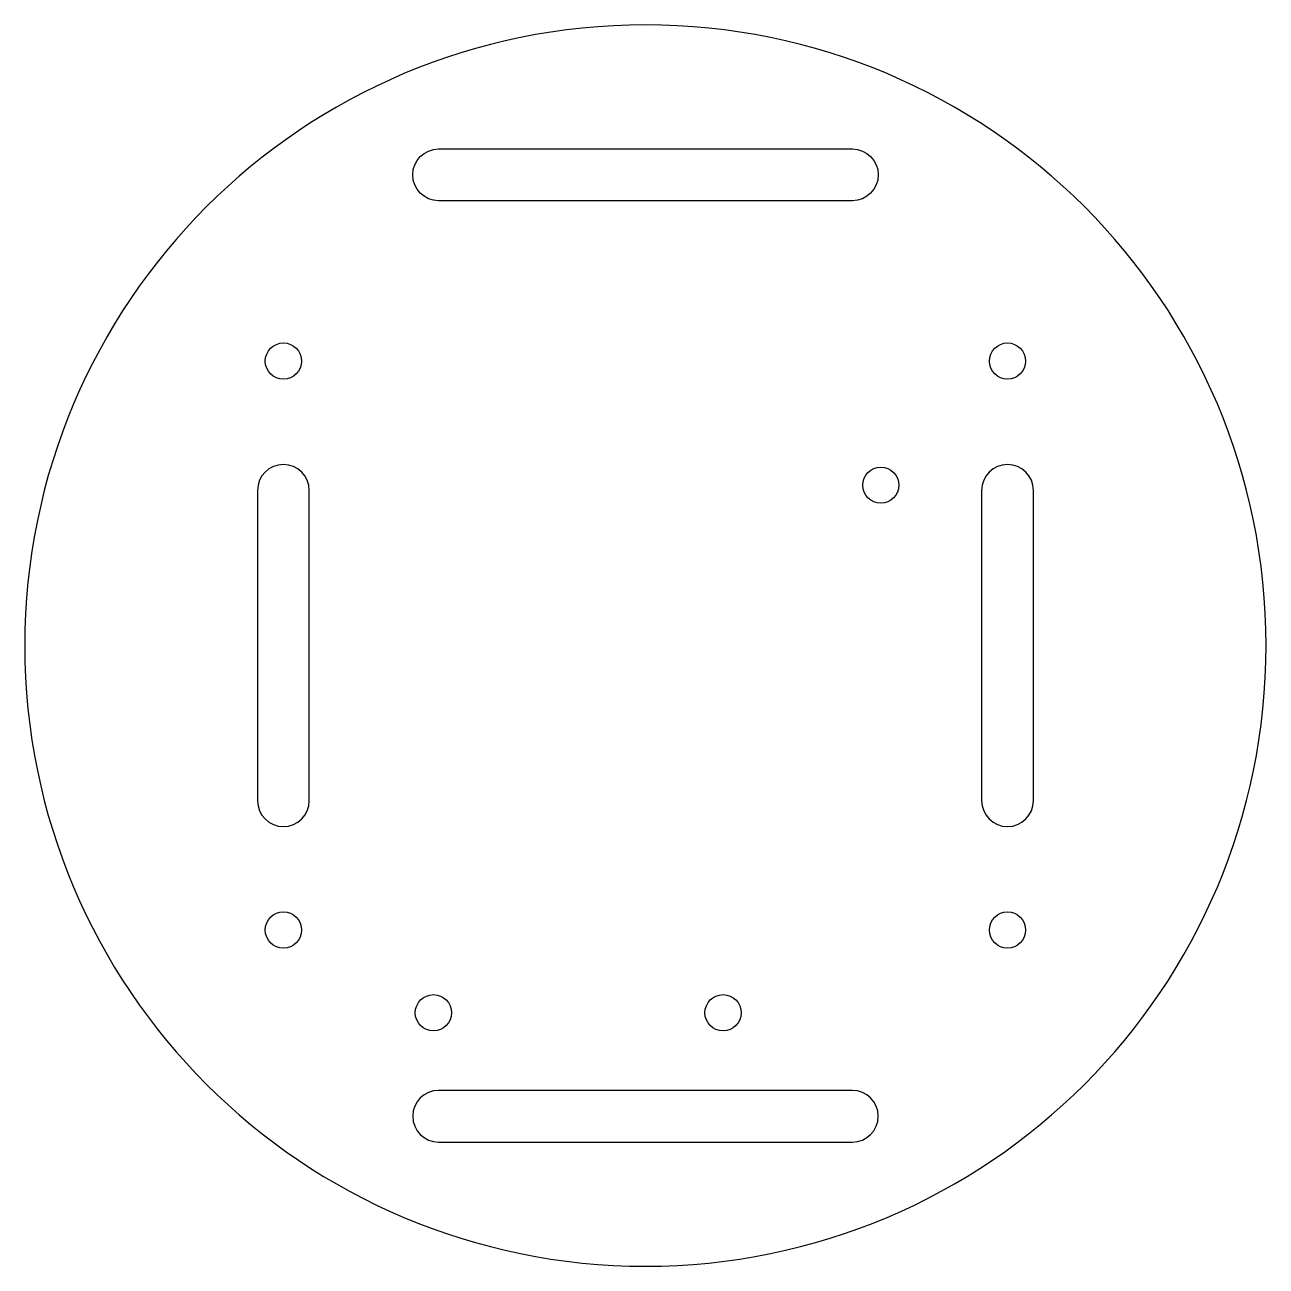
# Model space of a CAD drawing. Extents: x 1352 to 1472, y 593 to 713.
import ezdxf

# ---------------------------------------------------------------- set-up
doc = ezdxf.new("R2010")
doc.units = 0
doc.layers.get('0').update_dxf_attribs({"linetype": 'CONTINUOUS'})

msp = doc.modelspace()

# ---------------------------------------------------------------- linework, layer by layer
for points in [[(1351.83, 653.06, 1), (1471.83, 653.06, 1)], [(1391.83, 696.06, -1), (1391.83, 701.06), (1431.83, 701.06, -1), (1431.83, 696.06)], [(1375.08, 680.56, -1), (1378.58, 680.56, -1)], [(1445.08, 680.56, -1), (1448.58, 680.56, -1)], [(1379.33, 638.06), (1379.33, 668.06, 1), (1374.33, 668.06), (1374.33, 638.06, 1)], [(1432.83, 668.56, -1), (1436.33, 668.56, -1)], [(1444.33, 668.06), (1444.33, 638.06, 1), (1449.33, 638.06), (1449.33, 668.06, 1)], [(1378.58, 625.56, -1), (1375.08, 625.56, -1)], [(1448.58, 625.56, -1), (1445.08, 625.56, -1)], [(1393.08, 617.56, -1), (1389.58, 617.56, -1)], [(1421.08, 617.56, -1), (1417.58, 617.56, -1)], [(1391.83, 605.06), (1431.83, 605.06, 1), (1431.83, 610.06), (1391.83, 610.06, 1)]]:
    msp.add_lwpolyline(points, format="xyb", close=True)

doc.saveas('drawing.dxf')
